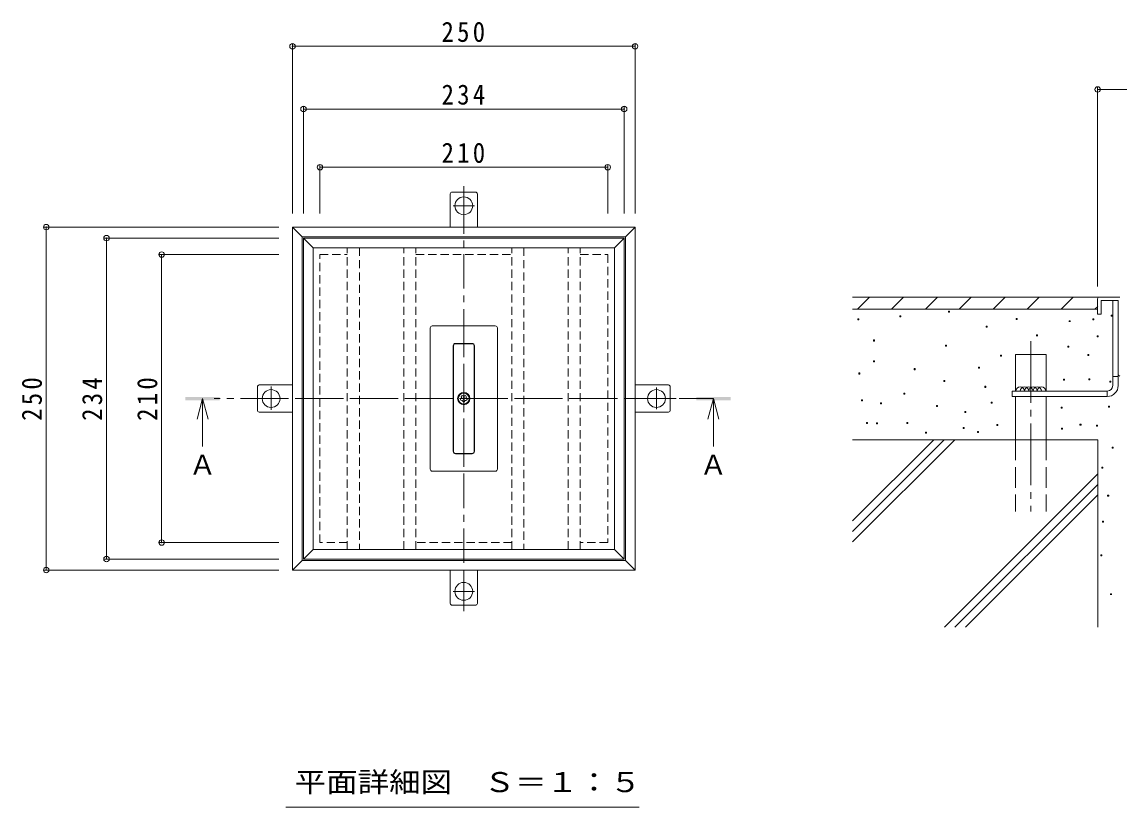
# Model space of a CAD drawing. Units: millimetres at full size, with parts at other scales. Extents: x -360 to 358, y -273 to 239.
# Drawn here: x -304.2 to 16, y -2 to 227 of the extents above; entities that cross this region are included whole.
import ezdxf
from ezdxf.enums import TextEntityAlignment as Align

# ---------------------------------------------------------------- set-up
doc = ezdxf.new("R2010")
doc.units = ezdxf.units.MM
doc.header["$LTSCALE"] = 2
doc.header["$PDMODE"] = 32
doc.header["$PDSIZE"] = 1.6
for name, pattern in [('CHAIN1', [8, 5, -1, 1, -1]), ('CHAIN2', [12, 9, -1, 1, -1]), ('DASHED1', [1.8, 1.2, -0.6]), ('DASHED3', [4, 3, -1])]:
    doc.linetypes.add(name, pattern=pattern)
for name, color, linetype, lineweight in [('0-0_通り芯', 7, 'CHAIN1', 9), ('0-1_ピット', 2, 'Continuous', 9), ('0-2_本体（蓋）', 3, 'Continuous', 9), ('0-4_寸法', 7, 'Continuous', 9), ('0-5_文字', 4, 'Continuous', 9), ('D-1', 2, 'Continuous', 9), ('D-4', 7, 'Continuous', 9), ('D-6', 7, 'Continuous', 9)]:
    doc.layers.add(name, color=color, linetype=linetype, lineweight=lineweight)
doc.styles.add('ＭＳ ゴシック', font='')
doc.styles.get('ＭＳ ゴシック').set_extended_font_data('MS Gothic')

msp = doc.modelspace()

# ---------------------------------------------------------------- linework, layer by layer
at = {"layer": '0-0_通り芯'}
for p, q in [((-175.252, 175.251), (-175.252, 59.094)), ((-236.488, 117.172), (-119.39, 117.172))]:
    msp.add_line(p, q, dxfattribs=at)
at = {"layer": '0-1_ピット'}
for p, q in [((-179.252, 176.708), (-179.252, 167.168)), ((-171.665, 177.408), (-178.84, 177.408)), ((-171.252, 176.708), (-171.252, 167.168)), ((-222.452, 164.372), (-225.252, 167.172)), ((-125.252, 167.172), (-225.252, 167.172)), ((-225.252, 167.172), (-225.252, 67.172)), ((-128.052, 164.372), (-125.252, 167.172)), ((-125.252, 67.172), (-125.252, 167.172)), ((-128.052, 164.372), (-222.452, 164.372)), ((-222.452, 164.372), (-222.452, 69.972)), ((-128.052, 69.972), (-128.052, 164.372)), ((-235.492, 113.585), (-235.492, 120.76)), ((-234.792, 121.172), (-225.252, 121.172)), ((-115.712, 121.172), (-125.252, 121.172)), ((-115.012, 113.585), (-115.012, 120.759)), ((-234.792, 113.172), (-225.252, 113.172)), ((-115.712, 113.172), (-125.252, 113.172)), ((-222.452, 69.972), (-225.252, 67.172)), ((-222.452, 69.972), (-128.052, 69.972)), ((-128.052, 69.972), (-125.252, 67.172)), ((-225.252, 67.172), (-125.252, 67.172)), ((-179.252, 57.637), (-179.252, 67.177)), ((-171.252, 57.637), (-171.252, 67.177)), ((-171.665, 56.937), (-178.84, 56.937))]:
    msp.add_line(p, q, dxfattribs=at)
at = {"layer": '0-1_ピット', "linetype": 'CHAIN1'}
for p, q in [((-175.252, 179.167), (-175.252, 168.456)), ((-172.149, 173.408), (-178.317, 173.408)), ((-231.492, 120.688), (-231.492, 113.934)), ((-119.012, 114.126), (-119.012, 120.36)), ((-237.251, 117.172), (-226.54, 117.172)), ((-113.252, 117.172), (-123.963, 117.172)), ((-175.252, 55.178), (-175.252, 65.888)), ((-172.149, 60.937), (-178.317, 60.937))]:
    msp.add_line(p, q, dxfattribs=at)
at = {"layer": '0-1_ピット', "linetype": 'DASHED1'}
for p, q in [((-217.235, 159.172), (-209.252, 159.172)), ((-217.235, 75.172), (-217.235, 159.172)), ((-189.252, 159.172), (-161.252, 159.172)), ((-209.252, 75.172), (-217.235, 75.172)), ((-161.252, 75.172), (-189.252, 75.172)), ((-133.235, 75.172), (-141.252, 75.172))]:
    msp.add_line(p, q, dxfattribs=at)
msp.add_lwpolyline([(-141.252, 159.172), (-133.235, 159.172), (-133.235, 75.172)], dxfattribs=at)
at = {"layer": '0-1_ピット'}
for centre in [(-175.252, 173.408), (-231.492, 117.172), (-119.012, 117.172), (-175.252, 60.937)]:
    msp.add_circle(centre, 2.6, dxfattribs=at)
for centre, start, end in [((-178.452, 176.708), 118.95502, 180), ((-172.052, 176.708), 0, 61.04498), ((-234.792, 120.372), 90, 151.04498), ((-115.712, 120.372), 28.95502, 90), ((-234.792, 113.972), 208.95502, 270), ((-115.712, 113.972), 270, 331.04498), ((-178.452, 57.637), 180, 241.04498), ((-172.052, 57.637), 298.95502, 0)]:
    msp.add_arc(centre, 0.8, start, end, dxfattribs=at)
at = {"layer": '0-2_本体（蓋）'}
for p, q in [((-219.235, 161.172), (-222.035, 163.972)), ((-222.035, 163.972), (-128.435, 163.972)), ((-222.035, 70.372), (-222.035, 163.972)), ((-131.235, 161.172), (-128.435, 163.972)), ((-128.435, 163.972), (-128.435, 70.372)), ((-131.235, 161.172), (-219.235, 161.172)), ((-219.235, 161.172), (-219.235, 73.172)), ((-131.235, 73.172), (-131.235, 161.172)), ((-185.052, 137.772), (-185.052, 96.572)), ((-184.452, 138.372), (-166.052, 138.372)), ((-165.452, 96.572), (-165.452, 137.772)), ((-178.352, 132.572), (-178.352, 101.772)), ((-178.252, 132.572), (-178.252, 101.772)), ((-177.652, 133.272), (-172.852, 133.272)), ((-177.652, 133.172), (-172.852, 133.172)), ((-172.252, 132.572), (-172.252, 101.772)), ((-172.152, 132.572), (-172.152, 101.772)), ((-177.652, 101.172), (-172.852, 101.172)), ((-177.652, 101.072), (-172.852, 101.072)), ((-184.452, 95.972), (-166.052, 95.972)), ((-219.235, 73.172), (-222.035, 70.372)), ((-219.235, 73.172), (-131.235, 73.172)), ((-131.235, 73.172), (-128.435, 70.372)), ((-128.435, 70.372), (-222.035, 70.372))]:
    msp.add_line(p, q, dxfattribs=at)
at = {"layer": '0-2_本体（蓋）', "linetype": 'DASHED1'}
for p, q in [((-189.252, 161.172), (-209.252, 161.172)), ((-209.252, 73.172), (-209.252, 161.172)), ((-205.732, 161.172), (-205.732, 73.172)), ((-192.772, 73.172), (-192.772, 161.172)), ((-189.252, 73.172), (-189.252, 161.172)), ((-141.252, 161.172), (-161.252, 161.172)), ((-161.252, 73.172), (-161.252, 161.172)), ((-157.732, 161.172), (-157.732, 73.172)), ((-144.772, 73.172), (-144.772, 161.172)), ((-141.252, 73.172), (-141.252, 161.172)), ((-189.252, 73.172), (-209.252, 73.172)), ((-141.252, 73.172), (-161.252, 73.172))]:
    msp.add_line(p, q, dxfattribs=at)
at = {"layer": '0-2_本体（蓋）', "linetype": 'CHAIN1'}
msp.add_line((-175.252, 139.32), (-175.252, 95.007), dxfattribs=at)
at = {"layer": '0-2_本体（蓋）'}
for radius in [1.8, 1.6, 0.24]:
    msp.add_circle((-175.252, 117.172), radius, dxfattribs=at)
for centre, radius, start, end in [((-184.452, 137.772), 0.6, 90, 180), ((-166.052, 137.772), 0.6, 0, 90), ((-177.652, 132.572), 0.7, 90, 180), ((-177.652, 132.572), 0.6, 90, 180), ((-172.852, 132.572), 0.7, 0, 90), ((-172.852, 132.572), 0.6, 0, 90), ((-175.918, 116.956), 0.32, 114.67029, 281.32961), ((-176.152, 117.464), 0.24, 294.67038, 29.3295), ((-175.664, 117.738), 0.32, 42.67029, 209.32961), ((-175.808, 116.407), 0.24, 6.67038, 101.3295), ((-175.252, 116.472), 0.32, 186.67029, 353.32961), ((-175.252, 118.118), 0.24, 222.67038, 317.3295), ((-174.841, 117.738), 0.32, 330.67029, 137.32961), ((-174.697, 116.407), 0.24, 78.67038, 173.3295), ((-174.587, 116.956), 0.32, 258.67029, 65.32961), ((-174.353, 117.464), 0.24, 150.67038, 245.3295), ((-177.652, 101.772), 0.7, 180, 270), ((-177.652, 101.772), 0.6, 180, 270), ((-172.852, 101.772), 0.6, 270, 0), ((-172.852, 101.772), 0.7, 270, 0), ((-184.452, 96.572), 0.6, 180, 270), ((-166.052, 96.572), 0.6, 270, 0)]:
    msp.add_arc(centre, radius, start, end, dxfattribs=at)
at = {"layer": '0-4_寸法'}
for p, q in [((-225.252, 220.517), (-225.252, 171.172)), ((-225.252, 219.917), (-125.252, 219.917)), ((-125.252, 220.517), (-125.252, 171.172)), ((-222.035, 202.227), (-222.035, 171.172)), ((-128.435, 202.227), (-128.435, 171.172)), ((-222.035, 201.627), (-128.435, 201.627)), ((-217.235, 185.239), (-217.235, 171.172)), ((-217.235, 184.639), (-133.235, 184.639)), ((-133.235, 185.239), (-133.235, 171.172)), ((-297.727, 167.172), (-229.252, 167.172)), ((-297.127, 67.172), (-297.127, 167.172)), ((-280.138, 163.972), (-229.252, 163.972)), ((-279.538, 163.972), (-279.538, 70.372)), ((-264.044, 159.172), (-229.252, 159.172)), ((-263.444, 159.172), (-263.444, 75.172)), ((-264.044, 75.172), (-229.252, 75.172)), ((-280.138, 70.372), (-229.252, 70.372)), ((-297.727, 67.172), (-229.252, 67.172))]:
    msp.add_line(p, q, dxfattribs=at)
for p in [(-225.252, 219.917), (-125.252, 219.917), (-222.035, 201.627), (-128.435, 201.627), (-217.235, 184.639), (-133.235, 184.639), (-297.127, 167.172), (-279.538, 163.972), (-263.444, 159.172), (-263.444, 75.172), (-279.538, 70.372), (-297.127, 67.172)]:
    msp.add_point(p, dxfattribs=at)
at = {"layer": '0-5_文字'}
for p, q in [((-251.502, 117.172), (-253.102, 111.172)), ((-251.502, 117.172), (-251.502, 103.172)), ((-251.502, 117.172), (-249.902, 111.172)), ((-102.397, 117.172), (-103.997, 111.172)), ((-102.397, 117.172), (-102.397, 103.172)), ((-102.397, 117.172), (-100.797, 111.172))]:
    msp.add_line(p, q, dxfattribs=at)
at = {"layer": '0-5_文字', "linetype": 'CHAIN1'}
msp.add_line((-102.397, 117.172), (-248.141, 117.172), dxfattribs=at)
at = {"layer": '0-5_文字', "color": 7}
msp.add_line((-227.215, -1.963), (-124.091, -1.963), dxfattribs=at)
at = {"layer": '0-5_文字'}
for points in [[(-256.502, 116.672), (-246.502, 116.672), (-256.502, 117.672), (-246.502, 117.672)], [(-107.397, 116.672), (-97.397, 116.672), (-107.397, 117.672), (-97.397, 117.672)]]:
    msp.add_solid(points, dxfattribs=at)
at = {"layer": 'D-1'}
for p, q in [((9.767, 146.254), (9.767, 141.754)), ((16.272, 146.754), (10.267, 146.754)), ((15.767, 145.754), (10.767, 145.754)), ((10.767, 145.754), (10.767, 141.754)), ((14.168, 120.966), (14.168, 145.754)), ((15.767, 124.254), (15.767, 145.754)), ((10.767, 141.754), (9.767, 141.754)), ((15.768, 123.566), (14.168, 123.566)), ((15.768, 124.248), (15.768, 120.966)), ((-15.232, 117.766), (-15.232, 119.366)), ((12.568, 119.366), (-15.232, 119.366)), ((12.568, 119.366), (12.568, 117.766)), ((12.568, 117.766), (-15.232, 117.766))]:
    msp.add_line(p, q, dxfattribs=at)
for centre, radius, start, end in [((10.267, 146.254), 0.5, 90, 180), ((16.267, 124.254), 0.5, 180, 270), ((12.568, 120.966), 3.2, 270, 0), ((12.568, 120.966), 1.6, 270, 0)]:
    msp.add_arc(centre, radius, start, end, dxfattribs=at)
at = {"layer": 'D-4'}
for p, q in [((9.767, 149.87), (9.767, 207.939)), ((9.767, 207.339), (259.76, 207.339))]:
    msp.add_line(p, q, dxfattribs=at)
msp.add_point((9.767, 207.339), dxfattribs=at)
at = {"layer": 'D-6', "color": 6, "lineweight": 5}
for p, q in [((-61.748, 146.754), (10.267, 146.754)), ((-56.818, 146.754), (-60.318, 143.254)), ((-46.919, 146.754), (-50.419, 143.254)), ((-37.019, 146.754), (-40.519, 143.254)), ((-27.12, 146.754), (-30.62, 143.254)), ((-17.22, 146.754), (-20.72, 143.254)), ((-7.321, 146.754), (-10.821, 143.254)), ((2.579, 146.754), (-0.921, 143.254)), ((-61.748, 143.254), (9.775, 143.254)), ((9.775, 144.051), (8.978, 143.254)), ((-5.225, 130.022), (-14.225, 130.022)), ((-14.225, 119.366), (-14.225, 130.022)), ((-5.225, 119.366), (-5.225, 130.022)), ((-14.225, 105.166), (-14.225, 117.766)), ((-5.225, 105.166), (-5.225, 117.766)), ((-61.748, 105.166), (9.775, 105.166)), ((-61.748, 78.424), (-35.007, 105.166)), ((-61.748, 81.484), (-38.067, 105.166)), ((-61.748, 75.364), (-31.947, 105.166)), ((9.775, 105.166), (9.775, 50.466)), ((-34.934, 50.466), (9.775, 95.175)), ((-31.874, 50.466), (9.775, 92.115)), ((-28.814, 50.466), (9.775, 89.055))]:
    msp.add_line(p, q, dxfattribs=at)
at = {"layer": 'D-6', "color": 6, "linetype": 'CHAIN2', "lineweight": 5}
msp.add_line((-9.725, 133.899), (-9.725, 84.223), dxfattribs=at)
at = {"layer": 'D-6', "color": 6, "linetype": 'DASHED3', "lineweight": 5}
for p, q in [((-14.225, 105.166), (-14.225, 84.223)), ((-5.225, 105.166), (-5.225, 84.223))]:
    msp.add_line(p, q, dxfattribs=at)
at = {"layer": 'D-6'}
for points in [[(-47.691, 141.008), (-47.691, 141.308), (-47.991, 141.308), (-47.991, 141.008)], [(-33.473, 142.388), (-33.473, 142.688), (-33.773, 142.688), (-33.773, 142.388)], [(13.988, 141.221), (13.988, 141.521), (13.688, 141.521), (13.688, 141.221)], [(-59.924, 140.101), (-59.924, 140.402), (-60.224, 140.402), (-60.224, 140.101)], [(-22.468, 138.034), (-22.468, 138.334), (-22.768, 138.334), (-22.768, 138.034)], [(-13.731, 140.255), (-13.731, 140.555), (-14.031, 140.555), (-14.031, 140.255)], [(8.673, 140.117), (8.673, 140.417), (8.373, 140.417), (8.373, 140.117)], [(9.916, 135.147), (9.916, 135.447), (9.616, 135.447), (9.616, 135.147)], [(-55.327, 133.956), (-55.327, 134.256), (-55.627, 134.256), (-55.627, 133.956)], [(-34.315, 132.481), (-34.315, 132.781), (-34.615, 132.781), (-34.615, 132.481)], [(1.34, 132.134), (1.34, 132.434), (1.04, 132.434), (1.04, 132.134)], [(-55.327, 127.862), (-55.327, 128.163), (-55.627, 128.163), (-55.627, 127.862)], [(-18.327, 129.54), (-18.327, 129.84), (-18.627, 129.84), (-18.627, 129.54)], [(7.224, 129.764), (7.224, 130.064), (6.924, 130.064), (6.924, 129.764)], [(-43.496, 125.595), (-43.496, 125.895), (-43.796, 125.895), (-43.796, 125.595)], [(-24.685, 126.008), (-24.685, 126.308), (-24.985, 126.308), (-24.985, 126.008)], [(-59.654, 124.33), (-59.654, 124.63), (-59.954, 124.63), (-59.954, 124.33)], [(-34.833, 122.189), (-34.833, 122.489), (-35.133, 122.489), (-35.133, 122.189)], [(0.082, 122.509), (0.082, 122.809), (-0.218, 122.809), (-0.218, 122.509)], [(7.486, 122.657), (7.486, 122.957), (7.186, 122.957), (7.186, 122.657)], [(13.645, 121.922), (13.645, 122.222), (13.345, 122.222), (13.345, 121.922)], [(-46.532, 118.487), (-46.532, 118.787), (-46.832, 118.787), (-46.832, 118.487)], [(-22.831, 120.445), (-22.831, 120.745), (-23.131, 120.745), (-23.131, 120.445)], [(-58.86, 116.471), (-58.86, 116.771), (-59.159, 116.771), (-59.159, 116.471)], [(-53.296, 115.676), (-53.296, 115.976), (-53.596, 115.976), (-53.596, 115.676)], [(-21.029, 115.87), (-21.029, 116.17), (-21.329, 116.17), (-21.329, 115.87)], [(-36.96, 114.882), (-36.96, 115.182), (-37.26, 115.182), (-37.26, 114.882)], [(-28.747, 113.115), (-28.747, 113.415), (-29.047, 113.415), (-29.047, 113.115)], [(-0.61, 114.347), (-0.61, 114.647), (-0.91, 114.647), (-0.91, 114.347)], [(13.231, 114.674), (13.231, 114.975), (12.931, 114.975), (12.931, 114.674)], [(-57.447, 109.936), (-57.447, 110.237), (-57.747, 110.237), (-57.747, 109.936)], [(-54.444, 109.76), (-54.444, 110.06), (-54.744, 110.06), (-54.744, 109.76)], [(-45.614, 109.936), (-45.614, 110.237), (-45.914, 110.237), (-45.914, 109.936)], [(-19.387, 109.318), (-19.387, 109.618), (-19.687, 109.618), (-19.687, 109.318)], [(4.912, 109.378), (4.912, 109.678), (4.612, 109.678), (4.612, 109.378)], [(9.711, 109.084), (9.711, 109.384), (9.411, 109.384), (9.411, 109.084)], [(-40.159, 107.1), (-40.159, 107.4), (-40.459, 107.4), (-40.459, 107.1)], [(-29.189, 108.435), (-29.189, 108.735), (-29.489, 108.735), (-29.489, 108.435)], [(-25.043, 107.307), (-25.043, 107.607), (-25.343, 107.607), (-25.343, 107.307)], [(-0.472, 108.273), (-0.472, 108.573), (-0.772, 108.573), (-0.772, 108.273)], [(14.266, 102.665), (14.266, 102.965), (13.966, 102.965), (13.966, 102.665)], [(11.252, 96.844), (11.252, 97.144), (10.952, 97.144), (10.952, 96.844)], [(12.987, 88.671), (12.987, 88.971), (12.687, 88.971), (12.687, 88.671)], [(11.469, 81.148), (11.469, 81.448), (11.169, 81.448), (11.169, 81.148)], [(11.011, 71.272), (11.011, 71.572), (10.711, 71.572), (10.711, 71.272)]]:
    msp.add_lwpolyline(points, close=True, dxfattribs=at)
for points in [[(1.725, 139.587), (1.725, 139.887), (1.425, 139.887), (1.425, 139.587)], [(-7.812, 135.414), (-7.812, 135.714), (-8.112, 135.714), (-8.112, 135.414)], [(13.845, 59.913), (13.845, 60.213), (13.545, 60.213), (13.545, 59.913)]]:
    msp.add_lwpolyline(points, dxfattribs=at)
at = {"layer": 'D-6', "color": 6, "lineweight": 5}
for centre in [(-12.838, 119.366), (-11.593, 119.366), (-10.347, 119.366), (-9.102, 119.366), (-7.857, 119.366), (-6.611, 119.366)]:
    msp.add_arc(centre, 1.245, 0, 180, dxfattribs=at)

# ---------------------------------------------------------------- texts
at = {"layer": '0-4_寸法', "color": 2, "char_height": 5.865, "attachment_point": 7, "style": 'ＭＳ ゴシック'}
for s, insert in [('\\T1.27;\\W0.9;250', (-181.752, 221.117)), ('\\T1.27;\\W0.9;234', (-181.735, 202.827)), ('\\T1.27;\\W0.9;210', (-181.735, 185.839))]:
    msp.add_mtext(s, dxfattribs=dict(at, insert=insert))
at = {"layer": '0-4_寸法', "color": 2, "char_height": 5.865, "attachment_point": 7, "rotation": 90, "style": 'ＭＳ ゴシック'}
for s, insert in [('\\T1.27;\\W0.9;250', (-298.327, 110.672)), ('\\T1.27;\\W0.9;234', (-280.738, 110.672)), ('\\T1.27;\\W0.9;210', (-264.644, 110.672))]:
    msp.add_mtext(s, dxfattribs=dict(at, insert=insert))
at = {"layer": '0-5_文字', "color": 2, "style": 'ＭＳ ゴシック'}
for p in [(-255.502, 93.172), (-106.397, 93.172)]:
    msp.add_text('Ａ', height=5.865, dxfattribs=at).set_placement(p, align=Align.BOTTOM_LEFT)
at = {"layer": '0-5_文字', "color": 2, "style": 'ＭＳ ゴシック', "width": 1.15}
msp.add_text('平面詳細図\u3000Ｓ＝１：５', height=5.865, dxfattribs=at).set_placement((-224.653, 0.619), align=Align.BOTTOM_LEFT)

doc.saveas('drawing.dxf')
